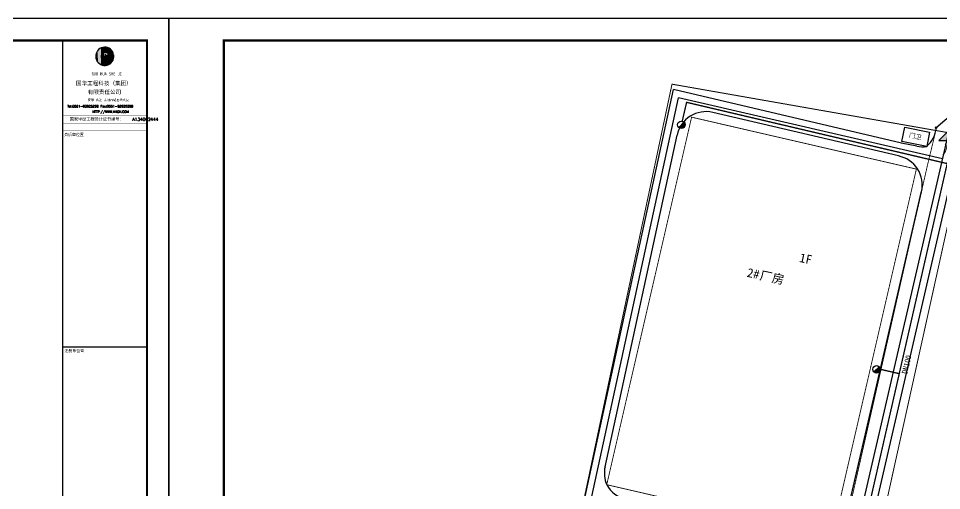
# Model space of a CAD drawing. Extents: x -21908402 to 2288787, y 79687 to 5079726.
# Drawn here: x 2222540 to 2264549, y 575412 to 596887 of the extents above; entities that cross this region are included whole.
import ezdxf

# ---------------------------------------------------------------- set-up
doc = ezdxf.new("R2010")
doc.units = 0
doc.header["$LTSCALE"] = 1000
doc.linetypes.add('DASH', pattern=[0.35, 0.25, -0.1])
doc.linetypes.add('DOTE', pattern=[2.42, 2, -0.2, 0.02, -0.2])
doc.layers.get('0').update_dxf_attribs({"linetype": 'CONTINUOUS'})
for name, color, linetype in [('DIM_ELEV', 3, 'CONTINUOUS'), ('DIM_LEAD', 3, 'CONTINUOUS'), ('DLSS', 4, 'CONTINUOUS'), ('DM-坐标', 7, 'CONTINUOUS'), ('JZD', 1, 'CONTINUOUS'), ('PP-PM-TK', 7, 'CONTINUOUS'), ('PUB_TEXT', 7, 'CONTINUOUS'), ('PUB_TITLE', 4, 'CONTINUOUS'), ('PUZHUANG', 250, 'CONTINUOUS'), ('TX-图例', 7, 'CONTINUOUS'), ('填充', 8, 'CONTINUOUS'), ('道路中心线', 1, 'DOTE')]:
    doc.layers.add(name, color=color, linetype=linetype)
doc.styles.add('-黑体', font='simhei.ttf', dxfattribs={"width": 0.8})
doc.styles.add('_TCH_DIM', font='SIMPLEX', dxfattribs={"bigfont": 'GBCBIG'})
doc.styles.add('DIMHT', font='simhei.ttf', dxfattribs={"width": 0.8})
doc.styles.add('STYLE1', font='simhei.ttf', dxfattribs={"width": 0.8})
doc.styles.add('TQ', font='txt.shx', dxfattribs={"width": 0.8, "bigfont": 'hztxt.shx'})
doc.styles.add('仿宋', font='')
doc.styles.add('宋体', font='')
doc.styles.get('仿宋').set_extended_font_data('FangSong_GB2312')
doc.styles.get('宋体').set_extended_font_data('SimSun')
doc.linetypes.add('443', pattern='A,9.4,[169,AAA.SHX,S=1,R=0,X=0,Y=0.15],0.6', length=10)
doc.linetypes.add('GX_DX', pattern='A,2,[65,LZX,S=0.8,R=0,X=0,Y=0],-0.55,2', length=4.55)
doc.linetypes.add('GX_GS', pattern='A,2,-0.1,[61,LZX,S=1,R=0,X=0,Y=0],-1.0125,2', length=5.1125)

# ---------------------------------------------------------------- blocks, each defined once
blk = doc.blocks.new('FGHJ')
at = {"layer": 'DIM_ELEV', "linetype": 'CONTINUOUS'}
blk.add_hatch(color=254, dxfattribs=at).paths.add_polyline_path([(40418393.04, 3455650.16), (40418390.04, 3455647.16), (40418396.04, 3455647.16)])
at = {"color": 254, "linetype": 'CONTINUOUS'}
for p, q in [((40418295.95, 3455451.23), (40418302.14, 3455478.43)), ((40418298.39, 3455450.68), (40418304.58, 3455477.88))]:
    blk.add_line(p, q, dxfattribs=at)
at = {"color": 254, "linetype": 'CONTINUOUS', "const_width": 0.26}
for points in [[(40418315.06, 3455654.28), (40418383.26, 3455638.53), (40418357.52, 3455527.06), (40418289.32, 3455542.82)], [(40418296.63, 3455479.89), (40418310.47, 3455476.74), (40418304.22, 3455449.25), (40418290.37, 3455452.4)]]:
    blk.add_lwpolyline(points, close=True, dxfattribs=at)
at = {"color": 254, "linetype": 'CONTINUOUS', "flags": 128}
for points in [[(40418378.84, 3455646.91), (40418379.72, 3455651.28), (40418387.27, 3455649.76), (40418386.39, 3455645.39)], [(40418350.79, 3455479.93), (40418358.1, 3455511.48), (40418286.4, 3455528.09), (40418279.08, 3455496.55)], [(40418340.04, 3455455.17), (40418342.81, 3455466.95), (40418348.55, 3455465.6), (40418345.78, 3455453.82), (40418340.26, 3455455.3)], [(40418312.66, 3455452.54), (40418314.23, 3455459.46), (40418344.73, 3455452.57), (40418343.16, 3455445.65)], [(40418343.12, 3455445.65), (40418342.83, 3455444.37), (40418312.39, 3455451.37), (40418312.66, 3455452.54)]]:
    blk.add_lwpolyline(points, close=True, dxfattribs=at)
at = {"layer": 'DIM_ELEV', "color": 254, "linetype": 'CONTINUOUS'}
for p, q in [((40418393.04, 3455650.16), (40418390.04, 3455647.16)), ((40418393.04, 3455650.16), (40418396.04, 3455647.16)), ((40418390.04, 3455647.16), (40418396.04, 3455647.16))]:
    blk.add_line(p, q, dxfattribs=at)
at = {"layer": 'DLSS', "color": 254, "linetype": 'CONTINUOUS'}
for p, q in [((40418274.34, 3455500.51), (40418309.53, 3455662.63)), ((40418378.72, 3455646.42), (40418309.53, 3455662.63)), ((40418377.81, 3455642.52), (40418321.46, 3455655.73)), ((40418288.79, 3455548.27), (40418310.64, 3455648.87)), ((40418356.31, 3455472.75), (40418397.1, 3455649.36)), ((40418383.39, 3455645.48), (40418378.66, 3455646.43)), ((40418361.84, 3455532.22), (40418384.81, 3455631.67)), ((40418362.13, 3455533.49), (40418384.85, 3455631.85)), ((40418295.18, 3455538.38), (40418351.04, 3455525.48)), ((40418294.47, 3455531.36), (40418351.42, 3455518.21)), ((40418278.36, 3455500.27), (40418283.65, 3455524.51)), ((40418352.57, 3455483.2), (40418358.16, 3455507.42)), ((40418285.13, 3455489.59), (40418341.77, 3455476.46)), ((40418284.22, 3455485.69), (40418304.76, 3455480.93)), ((40418325.52, 3455475.09), (40418343.37, 3455470.95)), ((40418356.31, 3455472.75), (40418355.91, 3455467.48)), ((40418305.14, 3455444.31), (40418311.17, 3455470.78)), ((40418312.02, 3455456.5), (40418314.71, 3455468.32)), ((40418349.03, 3455437.7), (40418355.91, 3455467.48)), ((40418347.84, 3455450.33), (40418350.11, 3455460.16)), ((40418305.14, 3455444.31), (40418349.03, 3455437.7)), ((40418337.73, 3455443.45), (40418319.22, 3455446.27))]:
    blk.add_line(p, q, dxfattribs=at)
for centre, radius, start, end in [((40418319.43, 3455646.96), 9, 76.9951, 167.7459), ((40418380.13, 3455652.27), 9.31, 312.2562, 352.3925), ((40418385.17, 3455654.3), 9, 258.6203, 277.8085), ((40418376.04, 3455633.7), 9, 346.9951, 78.6203), ((40418297.59, 3455546.36), 9, 167.7511, 203.2268), ((40418297.2, 3455547.15), 9, 208.8054, 256.9951), ((40418292.44, 3455522.59), 9, 76.9951, 167.7287), ((40418353.07, 3455534.25), 9, 256.9951, 346.9951), ((40418349.39, 3455509.44), 9, 346.9951, 76.9951), ((40418287.16, 3455498.35), 13, 167.6975, 256.9511), ((40418287.16, 3455498.35), 9, 167.6975, 256.9511), ((40418343.8, 3455485.23), 9, 256.9511, 346.9951), ((40418302.73, 3455472.16), 9, 30.5903, 76.9511), ((40418302.39, 3455472.78), 9, 347.1783, 26.1329), ((40418323.49, 3455466.32), 9, 76.9511, 167.1783), ((40418341.34, 3455462.19), 9, 346.9951, 76.9511), ((40418320.79, 3455454.5), 9, 167.1783, 197.4145), ((40418320.56, 3455455.17), 9, 201.9371, 261.4386), ((40418339.07, 3455452.35), 9, 261.4386, 346.9951)]:
    blk.add_arc(centre, radius, start, end, dxfattribs=at)
at = {"layer": '填充', "color": 254, "linetype": 'CONTINUOUS', "const_width": 0.2, "flags": 128}
blk.add_lwpolyline([(40418279.41, 3455485.81), (40418279.41, 3455485.81), (40418277.16, 3455485), (40418275.58, 3455481.39), (40418273.02, 3455472.01), (40418272.27, 3455465.28), (40418270.04, 3455456.86), (40418271.95, 3455454.63), (40418283.04, 3455452.38), (40418287.63, 3455452.76), (40418288.84, 3455454.42), (40418290.92, 3455460.3), (40418294.14, 3455476.89), (40418293.88, 3455482.26)], close=True, dxfattribs=at)
at = {"layer": '道路中心线', "color": 1, "linetype": 'DOTE'}
for p, q in [((40418276.3, 3455500.13), (40418311.05, 3455660.18)), ((40418391.22, 3455641.67), (40418311.05, 3455660.18)), ((40418362.92, 3455519.14), (40418393.17, 3455650.14)), ((40418284.37, 3455537.29), (40418364.87, 3455518.69)), ((40418353.99, 3455471.57), (40418364.87, 3455518.69)), ((40418284.69, 3455487.63), (40418354.76, 3455471.39)), ((40418307.57, 3455445.97), (40418315.43, 3455480.51)), ((40418347.5, 3455439.96), (40418354.76, 3455471.39)), ((40418307.57, 3455445.97), (40418347.5, 3455439.96))]:
    blk.add_line(p, q, dxfattribs=at)
blk.add_arc((40418287.16, 3455498.35), 11, 167.6975, 256.9511, dxfattribs=at)
at = {"layer": 'PUB_TEXT', "color": 254, "linetype": 'CONTINUOUS', "style": '宋体'}
for s, height, rotation, p in [('门卫', 1.375, 348.0834, (40418380.93, 3455648.21)), ('1F', 2.749, 348.0834, (40418347.59, 3455610.4, -28.17)), ('2#', 2.749, 348.0834, (40418331.69, 3455605.9)), ('厂房', 2.749, 348.0834, (40418335.54, 3455605.09)), ('1#', 2.749, 348.0834, (40418299.02, 3455505.07)), ('厂房', 2.749, 348.0834, (40418302.87, 3455504.25)), ('(', 2.75, 348.0834, (40418310.56, 3455502.63)), ('已建', 2.749, 348.0834, (40418312.49, 3455502.22)), (')', 2.75, 348.0834, (40418320.18, 3455500.6)), ('池塘', 2.749, 348.0834, (40418277.38, 3455472.14)), ('3F', 2.749, 348.0834, (40418305.06, 3455471.24)), ('宿舍楼', 2.749, 348.0834, (40418293.92, 3455466.01)), ('机动车棚', 1.375, 77.6006, (40418344.54, 3455456.29)), ('办公楼', 2.749, 348.0834, (40418315.94, 3455453.62)), ('(', 2.75, 348.0834, (40418327.48, 3455451.19)), ('已建', 2.749, 348.0834, (40418329.4, 3455450.78)), ('2F', 2.749, 348.0834, (40418339.03, 3455450.67)), (')', 2.75, 348.0834, (40418337.09, 3455449.16))]:
    blk.add_text(s, height=height, rotation=rotation, dxfattribs=at).set_placement(p)
at = {"layer": 'PUB_TEXT', "color": 254, "linetype": 'CONTINUOUS', "style": '_TCH_DIM'}
blk.add_text('入口', height=3.376, dxfattribs=at).set_placement((40418390.98, 3455642.61))
blk = doc.blocks.new('FYGJH')
at = {"layer": 'DM-坐标'}
blk.add_hatch(color=1, dxfattribs=at).paths.add_polyline_path([(496415.34, 433272.84, 0.676431), (496417.34, 433273.64, 0.193011), (496417.02, 433274.44)])
at = {"layer": 'DM-坐标', "color": 1}
blk.add_line((496417.02, 433274.44), (496415.34, 433272.84), dxfattribs=at)
blk.add_circle((496416.18, 433273.64), 1.16, dxfattribs=at)
blk = doc.blocks.new('GGGGGH')
at = {"layer": 'PUZHUANG', "color": 0}
blk.add_lwpolyline([(379173.18, 3454736.77), (379193.98, 3454736.77)], dxfattribs=at)
at = {"layer": 'TX-图例'}
for points in [[(379193.98, 3454736.77), (379193.98, 3454728.45), (379173.18, 3454728.45), (379173.18, 3454736.77)], [(379173.18, 3454724.41), (379193.98, 3454724.41), (379193.98, 3454716.09), (379173.18, 3454716.09)], [(379193.98, 3454713.49), (379193.98, 3454705.17), (379173.18, 3454705.17), (379173.18, 3454713.49)], [(379193.98, 3454702.57), (379193.98, 3454694.25), (379173.18, 3454694.25), (379173.18, 3454702.57)]]:
    blk.add_lwpolyline(points, close=True, dxfattribs=at)
at = {"layer": 'TX-图例', "color": 4, "linetype": 'GX_GS', "ltscale": 0.003, "const_width": 0.35}
blk.add_lwpolyline([(379173.18, 3454732.61), (379193.98, 3454732.61)], dxfattribs=at)
at = {"layer": 'TX-图例', "color": 2, "linetype": 'GX_DX', "ltscale": 0.003, "const_width": 0.25}
blk.add_lwpolyline([(379173.18, 3454720.25), (379193.98, 3454720.25)], dxfattribs=at)
at = {"layer": 'TX-图例', "color": 5, "linetype": '443', "ltscale": 0.003, "const_width": 2}
blk.add_lwpolyline([(379193.98, 3454698.41), (379173.18, 3454698.41)], dxfattribs=at)
at = {"layer": 'TX-图例', "color": 4, "linetype": 'GX_GS', "ltscale": 1.5, "xscale": 1.945010106428526, "yscale": 1.945010106544942, "zscale": 1.945010106426005}
blk.add_blockref('FYGJH', (-586350.78, 2611987.31), dxfattribs=at)
at = {"layer": 'TX-图例', "ltscale": 0.5, "style": 'DIMHT'}
blk.add_text('图 例', height=7.2, dxfattribs=at).set_placement((379170.68, 3454744.59))
at = {"layer": 'TX-图例', "color": 4, "linetype": 'GX_GS', "ltscale": 5, "style": '仿宋'}
blk.add_text('DN100', height=2, rotation=0.9012, dxfattribs=at).set_placement((379180.61, 3454733.57))
at = {"layer": 'TX-图例', "style": '宋体'}
for s, p in [('消防给水管线', (379195.72, 3454730.7)), ('消防通讯', (379195.72, 3454718.34)), ('消防栓', (379195.72, 3454707.42)), ('消防通道', (379195.72, 3454696.5))]:
    blk.add_text(s, height=3.5, dxfattribs=at).set_placement(p)
blk = doc.blocks.new('55444F')
at = {"layer": 'DIM_LEAD'}
for p, q in [((40416159.47, 3455477.07), (40416170.52, 3455486.52)), ((40416170.52, 3455486.52), (40416209.24, 3455486.52)), ((40416165.09, 3455475.82), (40416170.59, 3455479.97)), ((40416170.59, 3455479.97), (40416209.31, 3455479.97))]:
    blk.add_line(p, q, dxfattribs=at)
at = {"layer": 'DIM_LEAD', "const_width": 0.4}
for points in [[(40416159.32, 3455476.94, 1), (40416159.63, 3455477.2, 1)], [(40416164.93, 3455475.7, 1), (40416165.25, 3455475.94, 1)]]:
    blk.add_lwpolyline(points, format="xyb", close=True, dxfattribs=at)
at = {"layer": 'JZD', "linetype": 'CONTINUOUS', "const_width": 0.3}
blk.add_lwpolyline([(40416079.38, 3455490.3), (40416169.01, 3455474.57), (40416122.12, 3455262.69), (40416034.14, 3455277.1)], close=True, dxfattribs=at)
at = {"layer": 'TX-图例', "color": 4, "linetype": 'GX_GS', "ltscale": 0.003, "const_width": 0.4}
for points in [[(40416162.87, 3455466.21), (40416083.81, 3455484.79), (40416082.48, 3455479.09)], [(40416072.74, 3455309.52), (40416124.24, 3455297.59), (40416135.13, 3455344.71), (40416164.8, 3455474.68), (40416165.14, 3455476.01)], [(40416142.56, 3455403.83), (40416148.32, 3455402.51)], [(40416072.74, 3455309.52), (40416072.01, 3455309.69), (40416071.09, 3455306.6)]]:
    blk.add_lwpolyline(points, dxfattribs=at)
at = {"layer": 'TX-图例', "color": 2, "linetype": 'DASH', "ltscale": 0.01, "const_width": 0.25}
blk.add_lwpolyline([(40416159.59, 3455476.91), (40416156.9, 3455465.79), (40416156.9, 3455465.79), (40416127.97, 3455338.49), (40416113.76, 3455279.68), (40416077.38, 3455288.04)], dxfattribs=at)
for name, p in [('FGHJ', (-2229.74, -173.99)), ('GGGGGH', (40036989.23, 577.78))]:
    blk.add_blockref(name, p)
at = {"layer": 'TX-图例', "color": 4, "linetype": 'GX_GS', "ltscale": 1.5, "xscale": 0.9725050516426563, "yscale": 0.9725050532724708, "zscale": 0.9725050532130026}
for p in [(39933314.98, 3034117.18), (39933374.19, 3034043.02), (39933303.85, 3033945.8)]:
    blk.add_blockref('FYGJH', p, dxfattribs=at)
at = {"layer": 'PUB_TEXT', "style": '宋体'}
for s, p in [('接市政电讯管线', (40416182.13, 3455487.57)), ('接市政消防给水管线', (40416174.64, 3455481.02))]:
    blk.add_text(s, height=2.643, dxfattribs=at).set_placement(p)
at = {"layer": 'TX-图例', "color": 4, "linetype": 'GX_GS', "ltscale": 0.003, "style": '-黑体', "width": 0.8}
blk.add_text('DN100', height=1.75, rotation=76.7661, dxfattribs=at).set_placement((40416150.73, 3455402.29))
blk = doc.blocks.new('*U16')
at = {"layer": 'PP-PM-TK', "color": 1}
for points in [[(-734, 26), (-725, -117), (-725, 92)], [(-725, 92), (-715, -155), (-715, 168)], [(-725, -117), (-725, 92), (-715, -155)], [(-715, 168), (-689, -255), (-689, 245)], [(-715, -155), (-715, 168), (-689, -255)], [(-689, 245), (-669, -296), (-669, 303)], [(-689, -255), (-689, 245), (-669, -296)], [(-669, 303), (-627, -384), (-627, 377)], [(-669, -296), (-669, 303), (-627, -384)], [(-627, 377), (-598, -422), (-598, 427)], [(-627, -384), (-627, 377), (-598, -422)], [(-598, 427), (-540, -498), (-540, 493)], [(-598, -422), (-598, 427), (-540, -498)], [(-540, 493), (-504, -531), (-504, 535)], [(-540, -498), (-540, 493), (-504, -531)], [(-504, 535), (-434, -593), (-434, 589)], [(-504, -531), (-504, 535), (-434, -593)], [(-434, 589), (-390, -619), (-390, 622)], [(-434, -593), (-434, 589), (-390, -619)], [(-390, 622), (-310, -666), (-310, 662)], [(-390, -619), (-390, 622), (-310, -666)], [(-310, 662), (-302, -669), (-302, 667)], [(-310, -666), (-310, 662), (-302, -669)], [(-302, 667), (-300, 1), (-300, 667)], [(-300, 667), (-299, 9), (-299, 668)], [(-299, 668), (-289, 51), (-289, 673)], [(-289, 673), (-287, 62), (-287, 674)], [(-287, 674), (-274, 89), (-274, 680)], [(-274, 680), (-262, 115), (-262, 686)], [(-262, 686), (-255, 126), (-255, 688)], [(-262, 686), (-262, 115), (-262, 686)], [(-255, 688), (-231, 157), (-231, 695)], [(-231, 695), (-227, 163), (-227, 696)], [(-227, 696), (-222, 168), (-222, 697)], [(-222, 697), (-221, 168), (-221, 697)], [(-222, 3), (-221, -43), (-221, 4)], [(-221, 697), (-215, 174), (-215, 699)], [(-221, 4), (-215, -82), (-215, 32)], [(-221, -43), (-221, 4), (-215, -82)], [(-215, 699), (-211, 177), (-211, 700)], [(-215, 32), (-211, -92), (-211, 48)], [(-215, -82), (-215, 32), (-211, -92)], [(-211, 700), (-202, 186), (-202, 703)], [(-211, 48), (-202, -118), (-202, 68)], [(-211, -92), (-211, 48), (-202, -118)], [(-202, 703), (-199, 188), (-199, 704)], [(-202, 68), (-199, -122), (-199, 73)], [(-202, -118), (-202, 68), (-199, -122)], [(-199, 704), (-185, 201), (-185, 708)], [(-199, 73), (-185, -143), (-185, 93)], [(-199, -122), (-199, 73), (-185, -143)], [(-185, 708), (-183, 203), (-183, 708)], [(-185, 93), (-183, -145), (-183, 96)], [(-185, -143), (-185, 93), (-183, -145)], [(-183, 708), (-179, 206), (-179, 709)], [(-183, 96), (-179, -149), (-179, 100)], [(-183, -145), (-183, 96), (-179, -149)], [(-179, 709), (-176, 208), (-176, 710)], [(-179, 100), (-176, -152), (-176, 103)], [(-179, -149), (-179, 100), (-176, -152)], [(-176, 710), (-175, 208), (-175, 710)], [(-176, 103), (-175, -153), (-175, 104)], [(-176, -152), (-176, 103), (-175, -153)], [(-175, 710), (-163, 216), (-163, 714)], [(-175, 104), (-163, -165), (-163, 116)], [(-175, -153), (-175, 104), (-163, -165)], [(-163, 714), (-142, 228), (-142, 719)], [(-163, 116), (-142, -181), (-142, 137)], [(-163, -165), (-163, 116), (-142, -181)], [(-142, 719), (-124, 239), (-124, 724)], [(-142, 137), (-124, -195), (-124, 151)], [(-142, -181), (-142, 137), (-124, -195)], [(-124, 724), (-123, 240), (-123, 724)], [(-124, 151), (-123, -196), (-123, 152)], [(-124, -195), (-124, 151), (-123, -196)], [(-123, 724), (-122, 240), (-122, 724)], [(-123, 152), (-122, -196), (-122, 153)], [(-123, -196), (-123, 152), (-122, -196)], [(-122, 724), (-114, 243), (-114, 725)], [(-122, 153), (-114, -202), (-114, 157)], [(-122, -196), (-122, 153), (-114, -202)], [(-114, 725), (-112, 244), (-112, 725)], [(-114, 157), (-112, 107), (-112, 158)], [(-114, -202), (-114, 87), (-112, -204)], [(-112, 725), (-112, 244), (-112, 725)], [(-112, 725), (-111, 244), (-111, 725)], [(-112, 158), (-111, 117), (-111, 159)], [(-112, 158), (-112, 108), (-112, 158)], [(-112, -204), (-112, 45), (-112, -204)], [(-112, -204), (-112, 42), (-111, -204)], [(-111, 725), (-110, 245), (-110, 725)], [(-111, 159), (-110, 119), (-110, 159)], [(-111, -204), (-111, 38), (-110, -205)], [(-110, 725), (-105, 247), (-105, 725)], [(-110, 159), (-105, 131), (-105, 162)], [(-110, -205), (-110, 34), (-105, -208)], [(-105, 725), (-102, 248), (-102, 726)], [(-105, 162), (-102, 135), (-102, 164)], [(-105, -208), (-105, 12), (-102, -210)], [(-102, 726), (-101, 249), (-101, 726)], [(-102, 164), (-101, 137), (-101, 165)], [(-101, 726), (-95, 251), (-95, 726)], [(-101, 165), (-95, 145), (-95, 166)], [(-95, 726), (-89, 254), (-89, 727)], [(-95, 166), (-89, 151), (-89, 167)], [(-89, 727), (-85, 255), (-85, 727)], [(-85, 727), (-83, 256), (-83, 727)], [(-83, 727), (-79, 257), (-79, 727)], [(-79, 727), (-59, 265), (-59, 729)], [(-59, 729), (-54, 267), (-54, 729)], [(-54, 729), (-45, 270), (-45, 730)], [(-45, 730), (-34, 272), (-34, 731)], [(-34, 731), (-28, 273), (-28, 731)], [(-28, 731), (-19, 276), (-19, 732)], [(-19, 732), (-12, 276), (-12, 732)], [(-12, 732), (-10, 277), (-10, 732)], [(-12, 25), (-10, 11), (-10, 47)], [(-10, 732), (-10, 277), (-10, 732)], [(-10, 732), (-9, 277), (-9, 732)], [(-10, 47), (-9, 4), (-9, 50)], [(-10, 11), (-10, 47), (-10, 10)], [(-10, 47), (-10, 10), (-10, 47)], [(-10, 10), (-10, 47), (-9, 4)], [(-9, 732), (-4, 277), (-4, 733)], [(-9, 50), (-4, -7), (-4, 68)], [(-9, 4), (-9, 50), (-4, -7)], [(-4, 733), (-3, 277), (-3, 733)], [(-4, 68), (-3, -8), (-3, 69)], [(-4, -7), (-4, 68), (-3, -8)], [(-3, 733), (2, 278), (2, 733)], [(-3, 69), (2, -19), (2, 80)], [(-3, -8), (-3, 69), (2, -19)], [(2, 733), (7, 279), (7, 734)], [(2, 80), (7, -24), (7, 87)], [(2, -19), (2, 80), (7, -24)], [(7, 734), (16, 280), (16, 734)], [(7, 87), (16, -35), (16, 98)], [(7, -24), (7, 87), (16, -35)], [(16, 280), (16, 734), (18, 279)], [(16, 734), (18, 279), (18, 734)], [(16, 98), (18, -37), (18, 100)], [(16, -35), (16, 98), (18, -37)], [(18, 279), (18, 734), (21, 279)], [(18, 100), (21, -39), (21, 103)], [(18, -37), (18, 100), (21, -39)], [(21, 279), (21, 734), (28, 279)], [(21, 103), (28, -45), (28, 111)], [(21, -39), (21, 103), (28, -45)], [(28, 279), (28, 733), (30, 279)], [(28, 111), (30, -46), (30, 113)], [(28, -45), (28, 111), (30, -46)], [(30, 279), (30, 733), (40, 278)], [(30, 113), (40, -53), (40, 121)], [(30, -46), (30, 113), (40, -53)], [(40, 278), (40, 732), (44, 278)], [(40, 121), (44, -56), (44, 124)], [(40, -53), (40, 121), (44, -56)], [(44, 278), (44, 731), (58, 277)], [(44, 124), (58, -63), (58, 135)], [(44, -56), (44, 124), (58, -63)], [(58, 277), (58, 730), (69, 276)], [(58, -63), (58, 135), (69, -69)], [(69, 276), (69, 728), (70, 276)], [(69, -69), (69, 126), (70, -69)], [(70, 276), (70, 728), (84, 275)], [(70, -69), (70, 125), (84, -74)], [(84, 275), (84, 726), (85, 275)], [(84, -74), (84, 113), (85, -74)], [(85, 275), (85, 726), (108, 274)], [(85, -74), (85, 112), (108, -81)], [(108, 274), (108, 723), (108, 274)], [(108, 274), (108, 723), (108, 274)], [(108, 274), (108, 723), (109, 274)], [(108, -81), (108, 88), (108, -82)], [(108, -82), (108, 87), (108, -82)], [(108, -82), (108, 87), (109, -82)], [(109, 274), (109, 723), (112, 273)], [(109, -82), (109, 87), (112, -82)], [(112, 273), (112, 723), (135, 270)], [(112, -82), (112, 84), (135, -86)], [(135, 270), (135, 720), (147, 269)], [(135, -86), (135, 66), (147, -88)], [(147, 269), (147, 719), (152, 268)], [(147, -88), (147, 62), (152, -88)], [(152, 268), (152, 718), (152, 268)], [(152, 268), (152, 718), (159, 268)], [(152, -88), (152, 60), (152, -89)], [(152, -89), (152, 60), (159, -89)], [(159, 268), (159, 717), (160, 267)], [(159, -89), (159, 59), (160, -89)], [(160, 267), (160, 717), (164, 267)], [(160, -89), (160, 59), (164, -89)], [(164, 267), (164, 716), (171, 265)], [(164, -89), (164, 59), (171, -89)], [(171, 265), (171, 713), (179, 263)], [(171, 58), (179, -90), (179, 60)], [(171, -89), (171, 58), (179, -90)], [(179, 263), (179, 711), (185, 262)], [(179, 60), (185, -90), (185, 61)], [(179, -90), (179, 60), (185, -90)], [(185, 262), (185, 709), (191, 261)], [(185, 61), (191, -90), (191, 62)], [(191, 261), (191, 707), (207, 254)], [(191, 62), (207, -89), (207, 65)], [(207, 254), (207, 702), (209, 253)], [(207, 65), (209, -89), (209, 66)], [(209, 253), (209, 701), (217, 250)], [(209, 66), (217, -89), (217, 70)], [(217, 250), (217, 698), (225, 244)], [(217, 70), (225, -89), (225, 75)], [(225, 244), (225, 696), (243, 230)], [(225, 75), (243, -87), (243, 86)], [(243, 230), (243, 690), (246, 228)], [(243, 86), (246, -86), (246, 91)], [(246, 228), (246, 689), (248, 227)], [(246, 91), (248, -86), (248, 93)], [(248, 227), (248, 688), (249, 226)], [(248, 93), (249, -86), (249, 94)], [(249, 226), (249, 688), (255, 216)], [(249, 94), (255, -86), (255, 102)], [(255, 216), (255, 686), (266, 199)], [(255, 102), (266, -84), (266, 117)], [(266, 199), (266, 682), (270, 192)], [(266, 117), (270, -84), (270, 133)], [(270, 192), (270, 681), (276, 155)], [(270, 133), (276, -83), (276, 155)], [(569, -14), (588, -190), (588, 2)], [(588, 2), (593, -187), (593, 6)], [(593, 6), (610, -177), (610, 20)], [(610, 20), (616, -173), (616, 25)], [(616, 25), (618, -171), (618, 27)], [(618, 27), (637, -159), (637, 43)], [(637, 43), (643, -155), (643, 48)], [(643, 48), (653, -148), (653, 57)], [(653, 57), (662, -142), (662, 66)], [(662, 66), (664, -140), (664, 68)], [(664, 68), (683, -126), (683, 86)], [(683, 86), (711, -105), (711, 112)], [(711, 112), (724, -95), (724, 124)], [(-302, -669), (-302, -30), (-300, -669)], [(-300, -669), (-300, -43), (-299, -670)], [(-299, -670), (-299, -61), (-289, -673)], [(-289, -673), (-289, -97), (-287, -674)], [(-287, -674), (-287, -102), (-274, -679)], [(-274, -679), (-274, -130), (-262, -683)], [(-262, -683), (-262, -150), (-262, -683)], [(-262, -683), (-262, -150), (-255, -686)], [(-255, -686), (-255, -162), (-231, -694)], [(-231, -694), (-231, -192), (-227, -695)], [(-227, -695), (-227, -195), (-222, -697)], [(-222, -697), (-222, -201), (-221, -697)], [(-221, -697), (-221, -201), (-215, -699)], [(-215, -699), (-215, -207), (-211, -701)], [(-211, -701), (-211, -210), (-202, -704)], [(-202, -704), (-202, -219), (-199, -705)], [(-199, -705), (-199, -222), (-185, -710)], [(-185, -710), (-185, -235), (-183, -711)], [(-183, -711), (-183, -237), (-179, -712)], [(-179, -712), (-179, -241), (-176, -713)], [(-176, -713), (-176, -244), (-175, -713)], [(-175, -713), (-175, -244), (-163, -715)], [(-163, -715), (-163, -252), (-142, -718)], [(-142, -718), (-142, -265), (-124, -721)], [(-124, -721), (-124, -276), (-123, -721)], [(-123, -721), (-123, -277), (-122, -721)], [(-122, -721), (-122, -277), (-114, -722)], [(-114, -722), (-114, -282), (-112, -723)], [(-112, -723), (-112, -284), (-112, -723)], [(-112, -723), (-112, -284), (-111, -723)], [(-111, -723), (-111, -284), (-110, -723)], [(-110, -723), (-110, -285), (-105, -724)], [(-105, -724), (-105, -287), (-102, -724)], [(-102, -210), (-102, -2), (-101, -212)], [(-102, -724), (-102, -288), (-101, -724)], [(-101, -212), (-101, -5), (-95, -215)], [(-101, -724), (-101, -289), (-95, -725)], [(-95, -215), (-95, -17), (-89, -219)], [(-95, -725), (-95, -291), (-89, -726)], [(-89, -219), (-89, -28), (-85, -222)], [(-89, -726), (-89, -294), (-85, -727)], [(-85, -222), (-85, -35), (-83, -223)], [(-85, -727), (-85, -295), (-83, -727)], [(-83, -223), (-83, -39), (-79, -226)], [(-83, -727), (-83, -296), (-79, -727)], [(-79, -226), (-79, -46), (-59, -239)], [(-79, -727), (-79, -298), (-59, -730)], [(-59, -239), (-59, -68), (-54, -241)], [(-59, -730), (-59, -306), (-54, -731)], [(-54, -241), (-54, -73), (-45, -246)], [(-54, -731), (-54, -308), (-45, -732)], [(-45, -246), (-45, -83), (-34, -252)], [(-45, -732), (-45, -312), (-34, -734)], [(-34, -252), (-34, -91), (-28, -254)], [(-28, -254), (-28, -95), (-19, -259)], [(-19, -259), (-19, -101), (-12, -263)], [(-12, -263), (-12, -106), (-10, -264)], [(-10, -264), (-10, -108), (-10, -264)], [(-10, -264), (-10, -108), (-9, -264)], [(-9, -264), (-9, -108), (-4, -267)], [(-4, -267), (-4, -111), (-3, -267)], [(-3, -267), (-3, -111), (2, -269)], [(2, -269), (2, -114), (7, -270)], [(7, -270), (7, -116), (16, -273)], [(16, -273), (16, -121), (18, -274)], [(18, -274), (18, -122), (21, -274)], [(21, -274), (21, -123), (28, -277)], [(28, -277), (28, -127), (30, -277)], [(30, -277), (30, -128), (40, -280)], [(40, -280), (40, -131), (44, -281)], [(44, -281), (44, -133), (58, -283)], [(58, -283), (58, -137), (69, -285)], [(69, -285), (69, -141), (70, -285)], [(70, -285), (70, -141), (84, -288)], [(84, -288), (84, -144), (85, -288)], [(85, -288), (85, -144), (108, -289)], [(108, -289), (108, -149), (108, -289)], [(108, -289), (108, -149), (108, -289)], [(108, -289), (108, -149), (109, -289)], [(109, -289), (109, -150), (112, -289)], [(112, -289), (112, -150), (135, -291)], [(135, -291), (135, -153), (147, -291)], [(147, -291), (147, -154), (152, -291)], [(152, -291), (152, -155), (152, -291)], [(152, -291), (152, -155), (159, -292)], [(152, -344), (152, -716), (152, -344)], [(152, -344), (159, -714), (159, -344)], [(159, -292), (159, -155), (160, -292)], [(159, -344), (160, -714), (160, -344)], [(160, -292), (160, -156), (164, -292)], [(160, -344), (164, -713), (164, -344)], [(164, -292), (164, -156), (171, -292)], [(164, -344), (171, -711), (171, -344)], [(171, -292), (171, -156), (179, -293)], [(171, -344), (179, -709), (179, -343)], [(179, -343), (185, -707), (185, -343)], [(185, -343), (191, -706), (191, -343)], [(191, -343), (207, -702), (207, -342)], [(207, -156), (209, -291), (209, -156)], [(207, -342), (209, -701), (209, -342)], [(209, -156), (217, -291), (217, -155)], [(209, -342), (217, -699), (217, -342)], [(217, -155), (225, -290), (225, -155)], [(217, -342), (225, -697), (225, -341)], [(225, -155), (243, -289), (243, -153)], [(225, -341), (243, -693), (243, -340)], [(243, -153), (246, -289), (246, -153)], [(243, -340), (246, -692), (246, -340)], [(246, -153), (248, -289), (248, -153)], [(246, -340), (248, -692), (248, -340)], [(248, -153), (249, -289), (249, -153)], [(248, -340), (249, -691), (249, -340)], [(249, -153), (255, -289), (255, -152)], [(249, -340), (255, -688), (255, -339)], [(255, -152), (266, -288), (266, -150)], [(255, -339), (266, -683), (266, -338)], [(266, -150), (270, -288), (270, -150)], [(266, -338), (270, -681), (270, -338)], [(270, -150), (276, -288), (276, -149)], [(270, -338), (276, -678), (276, -337)], [(276, -149), (283, -287), (283, -147)], [(276, -337), (283, -675), (283, -337)], [(283, -147), (296, -287), (296, -145)], [(283, -337), (296, -669), (296, -335)], [(296, -145), (302, -286), (302, -144)], [(296, -335), (302, -666), (302, -335)], [(302, -144), (307, -286), (307, -143)], [(302, -335), (307, -664), (307, -334)], [(307, -143), (311, -285), (311, -142)], [(307, -334), (311, -662), (311, -334)], [(311, -142), (341, -281), (341, -133)], [(311, -334), (341, -648), (341, -328)], [(341, -133), (369, -276), (369, -125)], [(341, -328), (369, -634), (369, -323)], [(369, -125), (375, -275), (375, -123)], [(369, -323), (375, -631), (375, -322)], [(375, -123), (377, -275), (377, -123)], [(375, -322), (377, -631), (377, -322)], [(377, -123), (383, -273), (383, -121)], [(377, -322), (383, -626), (383, -320)], [(383, -121), (397, -269), (397, -115)], [(383, -320), (397, -616), (397, -316)], [(397, -115), (421, -264), (421, -104)], [(397, -316), (421, -598), (421, -309)], [(421, -104), (431, -261), (431, -100)], [(421, -309), (431, -591), (431, -307)], [(431, -100), (444, -256), (444, -94)], [(431, -307), (444, -581), (444, -303)], [(444, -94), (450, -254), (450, -91)], [(444, -303), (450, -576), (450, -300)], [(450, -91), (460, -250), (460, -87)], [(450, -300), (460, -569), (460, -297)], [(460, -87), (483, -242), (483, -74)], [(460, -297), (483, -552), (483, -288)], [(483, -74), (492, -239), (492, -68)], [(483, -288), (492, -546), (492, -285)], [(492, -68), (509, -231), (509, -58)], [(492, -68), (492, -239), (492, -68)], [(492, -284), (509, -527), (509, -278)], [(492, -285), (492, -545), (492, -284)], [(509, -58), (512, -229), (512, -56)], [(509, -278), (512, -524), (512, -277)], [(512, -56), (513, -229), (513, -55)], [(512, -277), (513, -522), (513, -276)], [(513, -55), (530, -221), (530, -43)], [(513, -276), (530, -504), (530, -269)], [(530, -43), (542, -215), (542, -35)], [(530, -269), (542, -491), (542, -263)], [(542, -35), (552, -210), (552, -28)], [(542, -263), (552, -480), (552, -258)], [(552, -28), (555, -209), (555, -25)], [(552, -258), (555, -476), (555, -257)], [(555, -25), (569, -201), (569, -14)], [(555, -257), (569, -461), (569, -251)], [(569, -251), (588, -440), (588, -242)], [(588, -242), (593, -432), (593, -239)], [(593, -239), (610, -405), (610, -232)], [(610, -232), (616, -395), (616, -229)], [(616, -229), (618, -391), (618, -228)], [(618, -228), (637, -360), (637, -219)], [(637, -219), (643, -350), (643, -217)], [(643, -217), (653, -334), (653, -212)], [(653, -212), (662, -318), (662, -207)], [(662, -207), (664, -312), (664, -206)], [(664, -206), (683, -260), (683, -197)], [(683, -260), (683, -197), (711, -183)]]:
    blk.add_solid(points, dxfattribs=at)
at = {"layer": 'PP-PM-TK', "color": 1, "extrusion": (0, 0, -1)}
for points in [[(302, -30), (302, 667), (300, 1)], [(300, 1), (300, 667), (299, 9)], [(299, 9), (299, 668), (289, 51)], [(289, 51), (289, 673), (287, 62)], [(287, 62), (287, 674), (274, 89)], [(274, 89), (274, 680), (262, 115)], [(262, 115), (262, 686), (262, 115)], [(262, 115), (262, 686), (255, 126)], [(255, 126), (255, 688), (231, 157)], [(231, 157), (231, 695), (227, 163)], [(227, 163), (227, 696), (222, 168)], [(222, 168), (222, 697), (221, 168)], [(221, 168), (221, 697), (215, 174)], [(215, 174), (215, 699), (211, 177)], [(211, 177), (211, 700), (202, 186)], [(202, 186), (202, 703), (199, 188)], [(199, 188), (199, 704), (185, 201)], [(185, 201), (185, 708), (183, 203)], [(183, 203), (183, 708), (179, 206)], [(179, 206), (179, 709), (176, 208)], [(176, 208), (176, 710), (175, 208)], [(175, 208), (175, 710), (163, 216)], [(163, 216), (163, 714), (142, 228)], [(142, 228), (142, 719), (124, 239)], [(124, 239), (124, 724), (123, 240)], [(123, 240), (123, 724), (122, 240)], [(122, 240), (122, 724), (114, 243)], [(114, 243), (114, 725), (112, 244)], [(114, 87), (114, 157), (112, 107)], [(114, 87), (112, -204), (112, 45)], [(112, 244), (112, 725), (112, 244)], [(112, 244), (112, 725), (111, 244)], [(112, 107), (112, 158), (112, 108)], [(112, 108), (112, 158), (111, 117)], [(112, 45), (112, -204), (112, 42)], [(112, 42), (111, -204), (111, 38)], [(111, 244), (111, 725), (110, 245)], [(111, 117), (111, 159), (110, 119)], [(111, 38), (110, -205), (110, 34)], [(110, 245), (110, 725), (105, 247)], [(110, 119), (110, 159), (105, 131)], [(110, 34), (105, -208), (105, 12)], [(105, 247), (105, 725), (102, 248)], [(105, 131), (105, 162), (102, 135)], [(105, 12), (102, -210), (102, -2)], [(102, 248), (102, 726), (101, 249)], [(102, 135), (102, 164), (101, 137)], [(101, 249), (101, 726), (95, 251)], [(101, 137), (101, 165), (95, 145)], [(95, 251), (95, 726), (89, 254)], [(95, 145), (95, 166), (89, 151)], [(89, 254), (89, 727), (85, 255)], [(89, 151), (89, 167), (85, 154)], [(89, 167), (85, 154), (85, 164)], [(85, 255), (85, 727), (83, 256)], [(85, 154), (85, 164), (83, 163)], [(83, 256), (83, 727), (79, 257)], [(79, 257), (79, 727), (59, 265)], [(59, 265), (59, 729), (54, 267)], [(54, 267), (54, 729), (45, 270)], [(45, 270), (45, 730), (34, 272)], [(34, 272), (34, 731), (28, 273)], [(28, 273), (28, 731), (19, 276)], [(19, 276), (19, 732), (12, 276)], [(12, 276), (12, 732), (10, 277)], [(10, 277), (10, 732), (10, 277)], [(10, 277), (10, 732), (9, 277)], [(9, 277), (9, 732), (4, 277)], [(4, 277), (4, 733), (3, 277)], [(3, 277), (3, 733), (-2, 278)], [(-2, 278), (-2, 733), (-7, 279)], [(-7, 279), (-7, 734), (-16, 280)], [(-18, 734), (-21, 279), (-21, 734)], [(-21, 734), (-28, 279), (-28, 733)], [(-28, 733), (-30, 279), (-30, 733)], [(-30, 733), (-40, 278), (-40, 732)], [(-40, 732), (-44, 278), (-44, 731)], [(-44, 731), (-58, 277), (-58, 730)], [(-58, 730), (-69, 276), (-69, 728)], [(-58, 135), (-69, -69), (-69, 126)], [(-69, 728), (-70, 276), (-70, 728)], [(-69, 126), (-70, -69), (-70, 125)], [(-70, 728), (-84, 275), (-84, 726)], [(-70, 125), (-84, -74), (-84, 113)], [(-84, 726), (-85, 275), (-85, 726)], [(-84, 113), (-85, -74), (-85, 112)], [(-85, 726), (-108, 274), (-108, 723)], [(-85, 112), (-108, -81), (-108, 88)], [(-108, 723), (-108, 274), (-108, 723)], [(-108, 723), (-108, 274), (-108, 723)], [(-108, 723), (-109, 274), (-109, 723)], [(-108, 88), (-108, -82), (-108, 87)], [(-108, 87), (-108, -82), (-108, 87)], [(-108, 87), (-109, -82), (-109, 87)], [(-109, 723), (-112, 273), (-112, 723)], [(-109, 87), (-112, -82), (-112, 84)], [(-112, 723), (-135, 270), (-135, 720)], [(-112, 84), (-135, -86), (-135, 66)], [(-135, 720), (-147, 269), (-147, 719)], [(-135, 66), (-147, -88), (-147, 62)], [(-147, 719), (-152, 268), (-152, 718)], [(-147, 62), (-152, -88), (-152, 60)], [(-152, 718), (-152, 268), (-152, 718)], [(-152, 718), (-159, 268), (-159, 717)], [(-152, 60), (-152, -89), (-152, 60)], [(-152, 60), (-159, -89), (-159, 59)], [(-159, 717), (-160, 267), (-160, 717)], [(-159, 59), (-160, -89), (-160, 59)], [(-160, 717), (-164, 267), (-164, 716)], [(-160, 59), (-164, -89), (-164, 59)], [(-164, 716), (-171, 265), (-171, 713)], [(-164, 59), (-171, -89), (-171, 58)], [(-171, 713), (-179, 263), (-179, 711)], [(-179, 711), (-185, 262), (-185, 709)], [(-185, 709), (-191, 261), (-191, 707)], [(-185, -90), (-185, 61), (-191, -90)], [(-191, 707), (-207, 254), (-207, 702)], [(-191, -90), (-191, 62), (-207, -89)], [(-207, 702), (-209, 253), (-209, 701)], [(-207, -89), (-207, 65), (-209, -89)], [(-209, 701), (-217, 250), (-217, 698)], [(-209, -89), (-209, 66), (-217, -89)], [(-217, 698), (-225, 244), (-225, 696)], [(-217, -89), (-217, 70), (-225, -89)], [(-225, 696), (-243, 230), (-243, 690)], [(-225, -89), (-225, 75), (-243, -87)], [(-243, 690), (-246, 228), (-246, 689)], [(-243, -87), (-243, 86), (-246, -86)], [(-246, 689), (-248, 227), (-248, 688)], [(-246, -86), (-246, 91), (-248, -86)], [(-248, 688), (-249, 226), (-249, 688)], [(-248, -86), (-248, 93), (-249, -86)], [(-249, 688), (-255, 216), (-255, 686)], [(-249, -86), (-249, 94), (-255, -86)], [(-255, 686), (-266, 199), (-266, 682)], [(-255, -86), (-255, 102), (-266, -84)], [(-266, 682), (-270, 192), (-270, 681)], [(-266, -84), (-266, 117), (-270, -84)], [(-270, 681), (-276, 155), (-276, 679)], [(-270, -84), (-270, 133), (-276, -83)], [(-276, -83), (-276, 679), (-283, -83)], [(-276, 679), (-283, -83), (-283, 677)], [(-283, -83), (-283, 677), (-296, -80)], [(-283, 677), (-296, -80), (-296, 672)], [(-296, -80), (-296, 672), (-302, -79)], [(-296, 672), (-302, -79), (-302, 669)], [(-302, -79), (-302, 669), (-307, -78)], [(-302, 669), (-307, -78), (-307, 666)], [(-307, -78), (-307, 666), (-311, -77)], [(-307, 666), (-311, -77), (-311, 664)], [(-311, -77), (-311, 664), (-341, -71)], [(-311, 664), (-341, -71), (-341, 647)], [(-341, -71), (-341, 647), (-369, -62)], [(-341, 647), (-369, -62), (-369, 631)], [(-369, -62), (-369, 631), (-375, -61)], [(-369, 631), (-375, -61), (-375, 628)], [(-375, -61), (-375, 628), (-377, -60)], [(-375, 628), (-377, -60), (-377, 627)], [(-377, -60), (-377, 627), (-383, -58)], [(-377, 627), (-383, -58), (-383, 623)], [(-383, -58), (-383, 623), (-397, -54)], [(-383, 623), (-397, -54), (-397, 616)], [(-397, -54), (-397, 616), (-421, -43)], [(-397, 616), (-421, -43), (-421, 602)], [(-421, -43), (-421, 602), (-431, -38)], [(-421, 602), (-431, -38), (-431, 594)], [(-431, -38), (-431, 594), (-444, -32)], [(-431, 594), (-444, -32), (-444, 582)], [(-444, -32), (-444, 582), (-450, -29)], [(-444, 582), (-450, -29), (-450, 577)], [(-450, -29), (-450, 577), (-460, -23)], [(-450, 577), (-460, -23), (-460, 568)], [(-460, -23), (-460, 568), (-483, -10)], [(-460, 568), (-483, -10), (-483, 549)], [(-483, -10), (-483, 549), (-492, -3)], [(-483, 549), (-492, -3), (-492, 541)], [(-492, -3), (-492, 541), (-492, -3)], [(-492, 541), (-492, -3), (-492, 541)], [(-492, -3), (-492, 541), (-509, 10)], [(-492, 541), (-509, 10), (-509, 527)], [(-509, 10), (-509, 527), (-512, 12)], [(-509, 527), (-512, 12), (-512, 524)], [(-512, 12), (-512, 524), (-513, 13)], [(-512, 524), (-513, 13), (-513, 523)], [(-513, 13), (-513, 523), (-530, 27)], [(-513, 523), (-530, 27), (-530, 509)], [(-530, 27), (-530, 509), (-542, 38)], [(-530, 509), (-542, 38), (-542, 493)], [(-542, 38), (-542, 493), (-552, 48)], [(-542, 493), (-552, 48), (-552, 481)], [(-552, 48), (-552, 481), (-555, 52)], [(-552, 481), (-555, 52), (-555, 476)], [(-555, 52), (-555, 476), (-569, 65)], [(-555, 476), (-569, 65), (-569, 460)], [(-569, 65), (-569, 460), (-588, 89)], [(-569, 460), (-588, 89), (-588, 435)], [(-588, 89), (-588, 435), (-593, 95)], [(-588, 435), (-593, 95), (-593, 429)], [(-588, -190), (-588, 2), (-593, -187)], [(-593, 95), (-593, 429), (-610, 118)], [(-593, 429), (-610, 118), (-610, 408)], [(-593, -187), (-593, 6), (-610, -177)], [(-610, 118), (-610, 408), (-616, 126)], [(-610, 408), (-616, 126), (-616, 400)], [(-610, -177), (-610, 20), (-616, -173)], [(-616, 126), (-616, 400), (-618, 131)], [(-616, 400), (-618, 131), (-618, 397)], [(-616, -173), (-616, 25), (-618, -171)], [(-618, 131), (-618, 397), (-637, 164)], [(-618, 397), (-637, 164), (-637, 361)], [(-618, -171), (-618, 27), (-637, -159)], [(-637, 164), (-637, 361), (-643, 175)], [(-637, 361), (-643, 175), (-643, 349)], [(-637, -159), (-637, 43), (-643, -155)], [(-643, 175), (-643, 349), (-653, 192)], [(-643, 349), (-653, 192), (-653, 330)], [(-643, -155), (-643, 48), (-653, -148)], [(-653, 192), (-653, 330), (-662, 217)], [(-653, 330), (-662, 217), (-662, 311)], [(-653, -148), (-653, 57), (-662, -142)], [(-662, 217), (-662, 311), (-664, 222)], [(-662, 311), (-664, 222), (-664, 307)], [(-662, -142), (-662, 66), (-664, -140)], [(-664, 222), (-664, 307), (-683, 270)], [(-664, -140), (-664, 68), (-683, -126)], [(-683, -126), (-683, 86), (-711, -105)], [(-711, -105), (-711, 112), (-724, -95)], [(-724, -95), (-724, 124), (-729, -91)], [(-724, 124), (-729, -91), (-729, 74)], [(-729, -91), (-729, 74), (-734, 17)], [(302, -30), (300, -669), (300, -43)], [(300, -43), (299, -670), (299, -61)], [(299, -61), (289, -673), (289, -97)], [(289, -97), (287, -674), (287, -102)], [(287, -102), (274, -679), (274, -130)], [(274, -130), (262, -683), (262, -150)], [(262, -150), (262, -683), (262, -150)], [(262, -150), (255, -686), (255, -162)], [(255, -162), (231, -694), (231, -192)], [(231, -192), (227, -695), (227, -195)], [(227, -195), (222, -697), (222, -201)], [(222, -201), (221, -697), (221, -201)], [(221, -201), (215, -699), (215, -207)], [(215, -207), (211, -701), (211, -210)], [(211, -210), (202, -704), (202, -219)], [(202, -219), (199, -705), (199, -222)], [(199, -222), (185, -710), (185, -235)], [(185, -235), (183, -711), (183, -237)], [(183, -237), (179, -712), (179, -241)], [(179, -241), (176, -713), (176, -244)], [(176, -244), (175, -713), (175, -244)], [(175, -244), (163, -715), (163, -252)], [(163, -252), (142, -718), (142, -265)], [(142, -265), (124, -721), (124, -276)], [(124, -276), (123, -721), (123, -277)], [(123, -277), (122, -721), (122, -277)], [(122, -277), (114, -722), (114, -282)], [(114, -282), (112, -723), (112, -284)], [(112, -284), (112, -723), (112, -284)], [(112, -284), (111, -723), (111, -284)], [(111, -284), (110, -723), (110, -285)], [(110, -285), (105, -724), (105, -287)], [(105, -287), (102, -724), (102, -288)], [(102, -2), (101, -212), (101, -5)], [(102, -288), (101, -724), (101, -289)], [(101, -5), (95, -215), (95, -17)], [(101, -289), (95, -725), (95, -291)], [(95, -17), (89, -219), (89, -28)], [(95, -291), (89, -726), (89, -294)], [(89, -28), (85, -222), (85, -35)], [(89, -294), (85, -727), (85, -295)], [(85, -35), (83, -223), (83, -39)], [(85, -295), (83, -727), (83, -296)], [(83, -39), (79, -226), (79, -46)], [(83, -296), (79, -727), (79, -298)], [(79, -46), (59, -239), (59, -68)], [(79, -298), (59, -730), (59, -306)], [(59, -68), (54, -241), (54, -73)], [(59, -306), (54, -731), (54, -308)], [(54, -73), (45, -246), (45, -83)], [(54, -308), (45, -732), (45, -312)], [(45, -83), (34, -252), (34, -91)], [(45, -312), (34, -734), (34, -316)], [(34, -91), (28, -254), (28, -95)], [(34, -734), (34, -316), (28, -734)], [(34, -316), (28, -734), (28, -319)], [(28, -95), (19, -259), (19, -101)], [(28, -734), (28, -319), (19, -733)], [(28, -319), (19, -733), (19, -321)], [(19, -101), (12, -263), (12, -106)], [(19, -733), (19, -321), (12, -733)], [(19, -321), (12, -733), (12, -322)], [(12, -106), (10, -264), (10, -108)], [(12, -733), (12, -322), (10, -733)], [(12, -322), (10, -733), (10, -323)], [(10, -108), (10, -264), (10, -108)], [(10, -108), (9, -264), (9, -108)], [(10, -733), (10, -323), (10, -733)], [(10, -323), (10, -733), (10, -323)], [(10, -733), (10, -323), (9, -733)], [(10, -323), (9, -733), (9, -323)], [(9, -108), (4, -267), (4, -111)], [(9, -733), (9, -323), (4, -732)], [(9, -323), (4, -732), (4, -324)], [(4, -111), (3, -267), (3, -111)], [(4, -732), (4, -324), (3, -732)], [(4, -324), (3, -732), (3, -324)], [(3, -111), (-2, -269), (-2, -114)], [(3, -732), (3, -324), (-2, -732)], [(3, -324), (-2, -732), (-2, -326)], [(-2, -114), (-7, -270), (-7, -116)], [(-2, -732), (-2, -326), (-7, -732)], [(-2, -326), (-7, -732), (-7, -327)], [(-7, -116), (-16, -273), (-16, -121)], [(-7, -732), (-7, -327), (-16, -731)], [(-7, -327), (-16, -731), (-16, -329)], [(-16, -121), (-18, -274), (-18, -122)], [(-16, -731), (-16, -329), (-18, -731)], [(-16, -329), (-18, -731), (-18, -329)], [(-18, -122), (-21, -274), (-21, -123)], [(-18, -731), (-18, -329), (-21, -731)], [(-18, -329), (-21, -731), (-21, -330)], [(-21, -123), (-28, -277), (-28, -127)], [(-21, -731), (-21, -330), (-28, -731)], [(-21, -330), (-28, -731), (-28, -332)], [(-28, -127), (-30, -277), (-30, -128)], [(-28, -731), (-28, -332), (-30, -731)], [(-28, -332), (-30, -731), (-30, -332)], [(-30, -128), (-40, -280), (-40, -131)], [(-30, -731), (-30, -332), (-40, -730)], [(-30, -332), (-40, -730), (-40, -334)], [(-40, -131), (-44, -281), (-44, -133)], [(-40, -730), (-40, -334), (-44, -730)], [(-40, -334), (-44, -730), (-44, -335)], [(-44, -133), (-58, -283), (-58, -137)], [(-44, -730), (-44, -335), (-58, -729)], [(-44, -335), (-58, -729), (-58, -338)], [(-58, -137), (-69, -285), (-69, -141)], [(-58, -729), (-58, -338), (-69, -729)], [(-58, -338), (-69, -729), (-69, -339)], [(-69, -141), (-70, -285), (-70, -141)], [(-69, -729), (-69, -339), (-70, -729)], [(-69, -339), (-70, -729), (-70, -339)], [(-70, -141), (-84, -288), (-84, -144)], [(-70, -729), (-70, -339), (-84, -728)], [(-70, -339), (-84, -728), (-84, -340)], [(-84, -144), (-85, -288), (-85, -144)], [(-84, -728), (-84, -340), (-85, -728)], [(-84, -340), (-85, -728), (-85, -340)], [(-85, -144), (-108, -289), (-108, -149)], [(-85, -728), (-85, -340), (-108, -727)], [(-85, -340), (-108, -727), (-108, -342)], [(-108, -149), (-108, -289), (-108, -149)], [(-108, -149), (-108, -289), (-108, -149)], [(-108, -149), (-109, -289), (-109, -150)], [(-108, -727), (-108, -342), (-108, -727)], [(-108, -342), (-108, -727), (-108, -342)], [(-108, -727), (-108, -342), (-108, -727)], [(-108, -342), (-108, -727), (-108, -342)], [(-108, -727), (-108, -342), (-109, -727)], [(-108, -342), (-109, -727), (-109, -342)], [(-109, -150), (-112, -289), (-112, -150)], [(-109, -727), (-109, -342), (-112, -726)], [(-109, -342), (-112, -726), (-112, -342)], [(-112, -150), (-135, -291), (-135, -153)], [(-112, -726), (-112, -342), (-135, -720)], [(-112, -342), (-135, -720), (-135, -343)], [(-135, -153), (-147, -291), (-147, -154)], [(-135, -720), (-135, -343), (-147, -717)], [(-135, -343), (-147, -717), (-147, -344)], [(-147, -154), (-152, -291), (-152, -155)], [(-147, -717), (-147, -344), (-152, -716)], [(-147, -344), (-152, -716), (-152, -344)], [(-152, -155), (-152, -291), (-152, -155)], [(-152, -155), (-159, -292), (-159, -155)], [(-152, -716), (-152, -344), (-152, -716)], [(-152, -716), (-152, -344), (-159, -714)], [(-159, -155), (-160, -292), (-160, -156)], [(-159, -714), (-159, -344), (-160, -714)], [(-160, -156), (-164, -292), (-164, -156)], [(-160, -714), (-160, -344), (-164, -713)], [(-164, -156), (-171, -292), (-171, -156)], [(-164, -713), (-164, -344), (-171, -711)], [(-171, -156), (-179, -293), (-179, -156)], [(-171, -711), (-171, -344), (-179, -709)], [(-179, -293), (-179, -156), (-185, -292)], [(-179, -156), (-185, -292), (-185, -156)], [(-179, -709), (-179, -343), (-185, -707)], [(-185, -292), (-185, -156), (-191, -292)], [(-185, -156), (-191, -292), (-191, -156)], [(-185, -707), (-185, -343), (-191, -706)], [(-191, -292), (-191, -156), (-207, -291)], [(-191, -156), (-207, -291), (-207, -156)], [(-191, -706), (-191, -343), (-207, -702)], [(-207, -291), (-207, -156), (-209, -291)], [(-207, -702), (-207, -342), (-209, -701)], [(-209, -291), (-209, -156), (-217, -291)], [(-209, -701), (-209, -342), (-217, -699)], [(-217, -291), (-217, -155), (-225, -290)], [(-217, -699), (-217, -342), (-225, -697)], [(-225, -290), (-225, -155), (-243, -289)], [(-225, -697), (-225, -341), (-243, -693)], [(-243, -289), (-243, -153), (-246, -289)], [(-243, -693), (-243, -340), (-246, -692)], [(-246, -289), (-246, -153), (-248, -289)], [(-246, -692), (-246, -340), (-248, -692)], [(-248, -289), (-248, -153), (-249, -289)], [(-248, -692), (-248, -340), (-249, -691)], [(-249, -289), (-249, -153), (-255, -289)], [(-249, -691), (-249, -340), (-255, -688)], [(-255, -289), (-255, -152), (-266, -288)], [(-255, -688), (-255, -339), (-266, -683)], [(-266, -288), (-266, -150), (-270, -288)], [(-266, -683), (-266, -338), (-270, -681)], [(-270, -288), (-270, -150), (-276, -288)], [(-270, -681), (-270, -338), (-276, -678)], [(-276, -288), (-276, -149), (-283, -287)], [(-276, -678), (-276, -337), (-283, -675)], [(-283, -287), (-283, -147), (-296, -287)], [(-283, -675), (-283, -337), (-296, -669)], [(-296, -287), (-296, -145), (-302, -286)], [(-296, -669), (-296, -335), (-302, -666)], [(-302, -286), (-302, -144), (-307, -286)], [(-302, -666), (-302, -335), (-307, -664)], [(-307, -286), (-307, -143), (-311, -285)], [(-307, -664), (-307, -334), (-311, -662)], [(-311, -285), (-311, -142), (-341, -281)], [(-311, -662), (-311, -334), (-341, -648)], [(-341, -281), (-341, -133), (-369, -276)], [(-341, -648), (-341, -328), (-369, -634)], [(-369, -276), (-369, -125), (-375, -275)], [(-369, -634), (-369, -323), (-375, -631)], [(-375, -275), (-375, -123), (-377, -275)], [(-375, -631), (-375, -322), (-377, -631)], [(-377, -275), (-377, -123), (-383, -273)], [(-377, -631), (-377, -322), (-383, -626)], [(-383, -273), (-383, -121), (-397, -269)], [(-383, -626), (-383, -320), (-397, -616)], [(-397, -269), (-397, -115), (-421, -264)], [(-397, -616), (-397, -316), (-421, -598)], [(-421, -264), (-421, -104), (-431, -261)], [(-421, -598), (-421, -309), (-431, -591)], [(-431, -261), (-431, -100), (-444, -256)], [(-431, -591), (-431, -307), (-444, -581)], [(-444, -256), (-444, -94), (-450, -254)], [(-444, -581), (-444, -303), (-450, -576)], [(-450, -254), (-450, -91), (-460, -250)], [(-450, -576), (-450, -300), (-460, -569)], [(-460, -250), (-460, -87), (-483, -242)], [(-460, -569), (-460, -297), (-483, -552)], [(-483, -242), (-483, -74), (-492, -239)], [(-483, -552), (-483, -288), (-492, -546)], [(-492, -239), (-492, -68), (-492, -239)], [(-492, -239), (-492, -68), (-509, -231)], [(-492, -545), (-492, -284), (-509, -527)], [(-492, -546), (-492, -285), (-492, -545)], [(-509, -231), (-509, -58), (-512, -229)], [(-509, -527), (-509, -278), (-512, -524)], [(-512, -229), (-512, -56), (-513, -229)], [(-512, -524), (-512, -277), (-513, -522)], [(-513, -229), (-513, -55), (-530, -221)], [(-513, -522), (-513, -276), (-530, -504)], [(-530, -221), (-530, -43), (-542, -215)], [(-530, -504), (-530, -269), (-542, -491)], [(-542, -215), (-542, -35), (-552, -210)], [(-542, -491), (-542, -263), (-552, -480)], [(-552, -210), (-552, -28), (-555, -209)], [(-552, -480), (-552, -258), (-555, -476)], [(-555, -209), (-555, -25), (-569, -201)], [(-555, -476), (-555, -257), (-569, -461)], [(-569, -201), (-569, -14), (-588, -190)], [(-569, -461), (-569, -251), (-588, -440)], [(-588, -440), (-588, -242), (-593, -432)], [(-593, -432), (-593, -239), (-610, -405)], [(-610, -405), (-610, -232), (-616, -395)], [(-616, -395), (-616, -229), (-618, -391)], [(-618, -391), (-618, -228), (-637, -360)], [(-637, -360), (-637, -219), (-643, -350)], [(-643, -350), (-643, -217), (-653, -334)], [(-653, -334), (-653, -212), (-662, -318)], [(-662, -318), (-662, -207), (-664, -312)], [(-664, -312), (-664, -206), (-683, -260)]]:
    blk.add_solid(points, dxfattribs=at)
blk = doc.blocks.new('70406170226736')
at = {"layer": 'PP-PM-TK', "color": 1}
for points in [[(58, 135), (84, 113), (108, 87), (121, 75), (135, 66), (152, 60), (171, 58), (190, 60), (209, 66), (227, 74), (243, 86), (256, 101), (266, 117), (273, 135), (276, 155), (275, 174), (270, 192), (261, 210), (249, 226), (234, 239), (217, 250), (191, 261), (164, 267), (108, 274), (62, 278), (16, 280), (-19, 276), (-54, 267), (-89, 255), (-122, 240), (-151, 224), (-179, 206), (-204, 186), (-227, 163), (-246, 140), (-262, 115), (-276, 89), (-287, 62), (-295, 32), (-300, 1), (-302, -30), (-299, -61), (-289, -97), (-274, -130), (-255, -162), (-231, -192), (-204, -219), (-175, -244), (-144, -266), (-110, -285), (-70, -304), (-28, -319), (14, -330), (58, -338), (105, -343), (152, -344), (246, -340), (311, -334), (375, -322), (444, -303), (512, -277), (637, -219), (711, -183)], [(724, 124), (643, 48), (600, 10), (555, -25), (509, -58), (460, -87), (422, -105), (383, -121), (343, -134), (302, -144), (255, -152), (207, -156), (159, -155), (112, -150), (69, -141), (28, -127), (-10, -108), (-45, -83), (-63, -65), (-79, -46), (-92, -24), (-102, -2), (-109, 20), (-112, 42), (-114, 87), (-114, 102), (-111, 117), (-105, 131), (-95, 145), (-85, 154), (-82, 159), (-83, 163), (-89, 167), (-95, 167), (-101, 165), (-123, 152), (-142, 137), (-163, 118), (-183, 96), (-199, 73), (-211, 48), (-218, 26), (-222, 3), (-223, -20), (-221, -43), (-215, -82), (-209, -101), (-202, -118), (-185, -143), (-163, -165), (-112, -204), (-59, -239), (-32, -254), (-3, -267), (40, -280), (85, -288), (132, -292), (179, -293), (243, -291), (307, -286), (369, -276), (431, -261), (492, -239), (552, -210), (610, -177), (664, -140), (729, -91)], [(58, 135), (30, 113), (17, 101), (7, 87), (-4, 68), (-10, 47), (-12, 25), (-9, 4), (-5, -8), (2, -19), (11, -30), (21, -39), (44, -56), (70, -69), (89, -76), (108, -82), (147, -88), (185, -90), (225, -89), (283, -83), (312, -78), (341, -71), (369, -63), (397, -54), (424, -42), (450, -29), (483, -10), (513, 13), (542, 38), (569, 65), (593, 95), (616, 126), (635, 159), (653, 192), (669, 231), (683, 270)]]:
    blk.add_lwpolyline(points, dxfattribs=at)
for start, end in [(21.5384, 345.55673), (352.85444, 9.73276)]:
    blk.add_arc((0, 0), 735, start, end, dxfattribs=at)
blk.add_blockref('*U16', (0, 0), dxfattribs=at)
blk = doc.blocks.new('TKL')
at = {"layer": 'PP-PM-TK', "color": 4}
blk.add_line((2296643, 507447), (2307643, 507447), dxfattribs=at)
for points, const_width in [([(2296643, 547507), (2296643, 432707)], 140), ([(2296643, 537649), (2307643, 537649)], 20), ([(2296643, 536654), (2307643, 536654)], 56), ([(2296643, 535659), (2307643, 535659)], 20)]:
    blk.add_lwpolyline(points, dxfattribs=dict(at, const_width=const_width))
at = {"xscale": 1.620000000140863, "yscale": 1.620000000140863, "zscale": 1.620000000141226}
blk.add_blockref('70406170226736', (2302143, 545384), dxfattribs=at)
at = {"layer": 'PUB_TEXT', "color": 2, "style": 'STYLE1', "width": 0.8}
blk.add_text('GUO HUA SHE JI', height=432, dxfattribs=at).set_placement((2300418, 542873))
at = {"layer": 'PUB_TEXT', "color": 2}
for s, height, style, p in [('国华工程科技（集团）', 520, '-黑体', (2298384, 541606)), ('有限责任公司', 520, '-黑体', (2299907, 540458)), ('Tel:0551-62625258 Fax:0551-62625298', 300, 'TQ', (2297238, 538709)), ('安徽', 300, 'TQ', (2299908, 539505)), ('合肥', 300, 'TQ', (2300966, 539505)), ('太湖西路国华大厦', 300, 'TQ', (2302024, 539505)), ('    HTTP://WWW.AHGH.COM', 300, 'TQ', (2299348, 537987)), ('国家甲级工程设计证书编号：   A134002444', 400, 'TQ', (2297573, 536959)), ('资质章位置', 380, 'TQ', (2296838, 534933)), ('注册章位置', 380, 'TQ', (2296865, 506721))]:
    blk.add_text(s, height=height, dxfattribs=dict(at, style=style)).set_placement(p)

msp = doc.modelspace()

# ---------------------------------------------------------------- linework, layer by layer
at = {"layer": 'PUB_TITLE'}
for points in [[(2169986.8, 554887.5), (2229386.8, 554887.5), (2229386.8, 596887.5), (2169986.8, 596887.5)], [(2229386.8, 554887.5), (2288786.8, 554887.5), (2288786.8, 596887.5), (2229386.8, 596887.5)]]:
    msp.add_lwpolyline(points, close=True, dxfattribs=at)
at = {"layer": 'PUB_TITLE', "const_width": 100}
for points in [[(2172486.8, 555887.5), (2228386.8, 555887.5), (2228386.8, 595887.5), (2172486.8, 595887.5)], [(2231886.8, 555887.5), (2287786.8, 555887.5), (2287786.8, 595887.5), (2231886.8, 595887.5)]]:
    msp.add_lwpolyline(points, close=True, dxfattribs=at)

# ---------------------------------------------------------------- block references
for name, p, xscale, yscale, zscale in [('TKL', (1423905.2, 405038.9), 0.3486162097506167, 0.3486162097497072, 0.34861620975), ('55444F', (-6060159623.9, -517729646.4), 150, 150, 150)]:
    msp.add_blockref(name, p, dxfattribs=dict(xscale=xscale, yscale=yscale, zscale=zscale))

doc.saveas('drawing.dxf')
